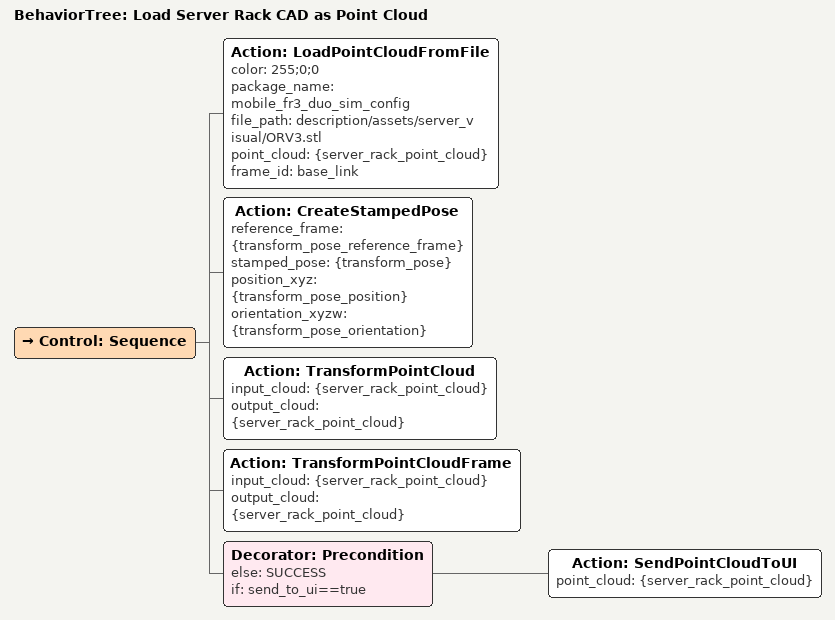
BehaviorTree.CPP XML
<?xml version='1.0' encoding='UTF-8'?>
<root BTCPP_format="4" main_tree_to_execute="Load Server Rack CAD as Point Cloud">
  <BehaviorTree ID="Load Server Rack CAD as Point Cloud">
    <Control ID="Sequence">
      <Action ID="LoadPointCloudFromFile" color="255;0;0" package_name="mobile_fr3_duo_sim_config" file_path="description/assets/server_visual/ORV3.stl" point_cloud="{server_rack_point_cloud}" frame_id="base_link"/>
      <Action ID="CreateStampedPose" reference_frame="{transform_pose_reference_frame}" stamped_pose="{transform_pose}" position_xyz="{transform_pose_position}" orientation_xyzw="{transform_pose_orientation}"/>
      <Action ID="TransformPointCloud" input_cloud="{server_rack_point_cloud}" output_cloud="{server_rack_point_cloud}"/>
      <Action ID="TransformPointCloudFrame" input_cloud="{server_rack_point_cloud}" output_cloud="{server_rack_point_cloud}"/>
      <Decorator ID="Precondition" else="SUCCESS" if="send_to_ui==true">
        <Action ID="SendPointCloudToUI" point_cloud="{server_rack_point_cloud}"/>
      </Decorator>
    </Control>
  </BehaviorTree>
</root>
